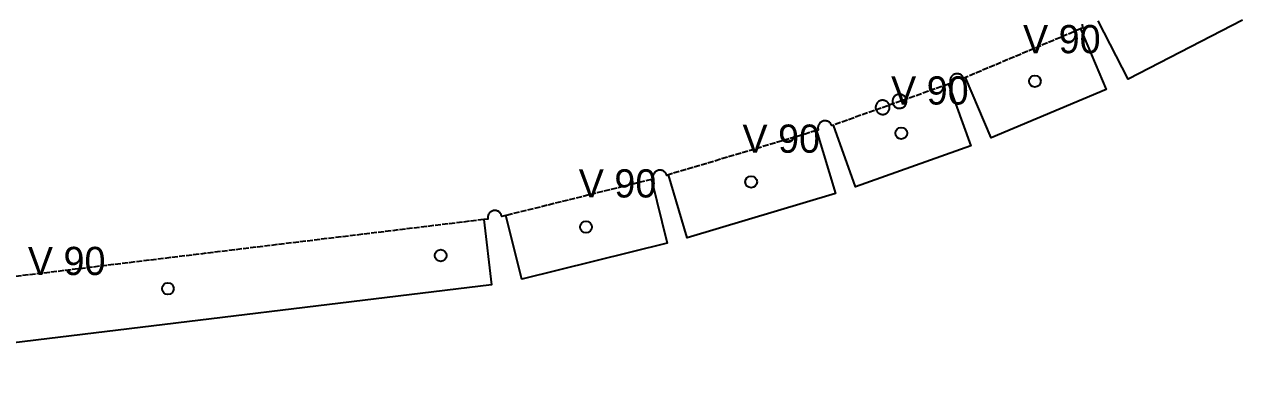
# Model space of a CAD drawing. Header units: millimetres. Extents: x 0 to 2438, y 0 to 1219.
# Drawn here: x 599.2 to 858.3, y 981.2 to 1060.2 of the extents above; entities that cross this region are included whole.
import ezdxf

# ---------------------------------------------------------------- set-up
doc = ezdxf.new("R2010")
doc.units = ezdxf.units.MM
doc.linetypes.add('DASHED', pattern=[1.524, 1.27, -0.254])
for name, color, linetype in [('CUT', 7, 'CONTINUOUS'), ('ETCH', 8, 'CONTINUOUS'), ('HOLE', 6, 'CONTINUOUS'), ('VALLEY', 1, 'DASHED')]:
    doc.layers.add(name, color=color, linetype=linetype)

msp = doc.modelspace()

# ---------------------------------------------------------------- linework, layer by layer
at = {"layer": 'CUT'}
for points in [[(824.23, 1060.17), (824.22, 1060.03), (824.23, 1059.88), (824.25, 1059.73), (824.29, 1059.59), (824.34, 1059.45), (824.37, 1059.39), (823.84, 1059.17), (829.27, 1046.29), (804.84, 1035.98), (799.4, 1048.85), (799, 1048.68), (798.98, 1048.74), (798.92, 1048.88), (798.84, 1049), (798.75, 1049.12), (798.65, 1049.23), (798.54, 1049.32), (798.42, 1049.41), (798.29, 1049.48), (798.16, 1049.54), (798.02, 1049.59), (797.88, 1049.63), (797.73, 1049.65), (797.58, 1049.65), (797.44, 1049.64), (797.29, 1049.62), (797.15, 1049.58), (797.01, 1049.53), (797.01, 1049.53), (796.88, 1049.46), (796.75, 1049.39), (796.64, 1049.3), (796.53, 1049.2), (796.43, 1049.09), (796.34, 1048.97), (796.27, 1048.84), (796.21, 1048.71), (796.16, 1048.57), (796.13, 1048.42), (796.11, 1048.28), (796.1, 1048.13), (796.11, 1047.98), (796.14, 1047.84), (796.17, 1047.7), (796.21, 1047.6), (795.8, 1047.45), (800.49, 1034.29), (775.97, 1025.56), (771.29, 1038.73), (770.93, 1038.6), (770.88, 1038.73), (770.81, 1038.86), (770.73, 1038.99), (770.64, 1039.11), (770.54, 1039.21), (770.43, 1039.31), (770.31, 1039.4), (770.19, 1039.47), (770.05, 1039.53), (769.91, 1039.58), (769.77, 1039.61), (769.62, 1039.63), (769.48, 1039.64), (769.33, 1039.63), (769.18, 1039.61), (769.04, 1039.57), (768.9, 1039.52), (768.77, 1039.45), (768.65, 1039.37), (768.53, 1039.29), (768.42, 1039.18), (768.33, 1039.07), (768.24, 1038.95), (768.17, 1038.83), (768.1, 1038.69), (768.06, 1038.55), (768.02, 1038.41), (768, 1038.27), (768, 1038.12), (768.01, 1037.97), (768.03, 1037.83), (768.07, 1037.68), (768.08, 1037.66), (767.71, 1037.55), (771.71, 1024.17), (740.18, 1014.74), (736.18, 1028.13), (735.83, 1028.02), (735.81, 1028.09), (735.76, 1028.23), (735.7, 1028.36), (735.62, 1028.49), (735.53, 1028.61), (735.43, 1028.71), (735.32, 1028.81), (735.2, 1028.9), (735.07, 1028.97), (734.94, 1029.03), (734.8, 1029.08), (734.66, 1029.11), (734.51, 1029.13), (734.36, 1029.14), (734.22, 1029.13), (734.07, 1029.1), (733.93, 1029.07), (733.79, 1029.02), (733.66, 1028.95), (733.53, 1028.87), (733.42, 1028.78), (733.31, 1028.68), (733.21, 1028.57), (733.13, 1028.45), (733.05, 1028.33), (732.99, 1028.19), (732.94, 1028.05), (732.91, 1027.91), (732.89, 1027.76), (732.89, 1027.62), (732.89, 1027.47), (732.92, 1027.32), (732.94, 1027.23), (732.59, 1027.15), (735.95, 1013.59), (705, 1005.92), (701.64, 1019.49), (700.76, 1019.27), (700.74, 1019.36), (700.7, 1019.51), (700.65, 1019.64), (700.59, 1019.78), (700.51, 1019.9), (700.42, 1020.02), (700.32, 1020.13), (700.21, 1020.22), (700.09, 1020.31), (699.96, 1020.38), (699.83, 1020.44), (699.69, 1020.49), (699.55, 1020.53), (699.4, 1020.55), (699.25, 1020.55), (699.11, 1020.54), (698.96, 1020.52), (698.82, 1020.48), (698.68, 1020.43), (698.55, 1020.36), (698.42, 1020.29), (698.31, 1020.2), (698.2, 1020.1), (698.1, 1019.99), (698.01, 1019.87), (697.94, 1019.74), (697.88, 1019.61), (697.83, 1019.47), (697.8, 1019.32), (697.78, 1019.18), (697.77, 1019.03), (697.78, 1018.88), (697.81, 1018.74), (697.81, 1018.73), (696.9, 1018.62), (698.59, 1004.75), (504.68, 981.16)], [(858.33, 1061.07), (834.01, 1048.51), (827.6, 1060.93)]]:
    msp.add_lwpolyline(points, dxfattribs=at)
for points in [[(784.93, 1042.35), (785.07, 1042.31), (785.22, 1042.29), (785.37, 1042.29), (785.51, 1042.3), (785.66, 1042.32), (785.8, 1042.36), (785.94, 1042.41), (786.07, 1042.47), (786.2, 1042.55), (786.31, 1042.64), (786.42, 1042.74), (786.52, 1042.85), (786.61, 1042.97), (786.68, 1043.1), (786.74, 1043.23), (786.79, 1043.37), (786.82, 1043.52), (786.84, 1043.66), (786.85, 1043.81), (786.84, 1043.96), (786.81, 1044.1), (786.78, 1044.24), (786.72, 1044.38), (786.66, 1044.51), (786.58, 1044.64), (786.49, 1044.76), (786.39, 1044.86), (786.28, 1044.96), (786.16, 1045.05), (786.03, 1045.12), (785.9, 1045.18), (785.76, 1045.23), (785.62, 1045.26), (785.47, 1045.28), (785.33, 1045.29), (785.18, 1045.28), (785.03, 1045.25), (784.89, 1045.22), (784.75, 1045.17), (784.62, 1045.1), (784.5, 1045.02), (784.38, 1044.93), (784.27, 1044.83), (784.17, 1044.72), (784.09, 1044.6), (784.01, 1044.48), (783.95, 1044.34), (783.9, 1044.2), (783.87, 1044.06), (783.85, 1043.91), (783.85, 1043.77), (783.86, 1043.62), (783.88, 1043.47), (783.92, 1043.33), (783.97, 1043.19), (784.03, 1043.06), (784.11, 1042.94), (784.2, 1042.82), (784.3, 1042.71), (784.41, 1042.61), (784.53, 1042.53), (784.66, 1042.45), (784.79, 1042.39), (784.93, 1042.35)], [(781.78, 1041), (781.92, 1041.01), (782.07, 1041.03), (782.21, 1041.07), (782.35, 1041.12), (782.48, 1041.19), (782.61, 1041.27), (782.72, 1041.36), (782.83, 1041.46), (782.93, 1041.57), (783.01, 1041.69), (783.09, 1041.81), (783.15, 1041.95), (783.2, 1042.09), (783.23, 1042.23), (783.25, 1042.38), (783.25, 1042.52), (783.25, 1042.67), (783.22, 1042.81), (783.18, 1042.96), (783.13, 1043.1), (783.07, 1043.23), (782.99, 1043.35), (782.9, 1043.47), (782.8, 1043.58), (782.69, 1043.67), (782.57, 1043.76), (782.44, 1043.83), (782.31, 1043.9), (782.17, 1043.94), (782.03, 1043.98), (781.88, 1044), (781.73, 1044), (781.59, 1043.99), (781.44, 1043.97), (781.3, 1043.93), (781.16, 1043.88), (781.03, 1043.81), (780.9, 1043.74), (780.79, 1043.65), (780.68, 1043.55), (780.58, 1043.44), (780.5, 1043.32), (780.42, 1043.19), (780.36, 1043.06), (780.31, 1042.92), (780.28, 1042.77), (780.26, 1042.63), (780.26, 1042.48), (780.26, 1042.33), (780.29, 1042.19), (780.33, 1042.05), (780.38, 1041.91), (780.44, 1041.78), (780.52, 1041.65), (780.61, 1041.53), (780.71, 1041.43), (780.82, 1041.33), (780.94, 1041.24), (781.07, 1041.17), (781.2, 1041.11), (781.34, 1041.06), (781.48, 1041.03), (781.63, 1041.01), (781.78, 1041)]]:
    msp.add_lwpolyline(points, close=True, dxfattribs=at)
at = {"layer": 'HOLE'}
for centre in [(814.14, 1048.05), (785.72, 1036.99), (753.79, 1026.64), (718.67, 1017.04), (687.76, 1010.98), (629.74, 1003.93)]:
    msp.add_circle(centre, 1.25, dxfattribs=at)
at = {"layer": 'VALLEY'}
for p, q in [((823.84, 1059.17), (799.4, 1048.85)), ((795.8, 1047.45), (771.29, 1038.73)), ((767.71, 1037.55), (736.18, 1028.13)), ((732.59, 1027.15), (701.64, 1019.49)), ((696.9, 1018.62), (502.99, 995.03))]:
    msp.add_line(p, q, dxfattribs=at)

# ---------------------------------------------------------------- texts
at = {"layer": 'ETCH'}
for p in [(811.62, 1054.01), (783.55, 1043.09), (751.94, 1032.84), (717.12, 1023.32), (599.95, 1006.82)]:
    msp.add_text('V 90', height=6, dxfattribs=at).set_placement(p)

doc.saveas('drawing.dxf')
